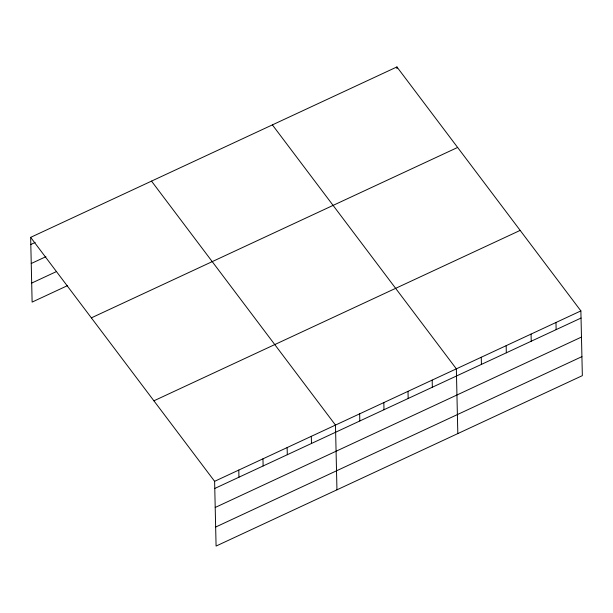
<?xml version="1.0" encoding="UTF-8"?>
<svg xmlns="http://www.w3.org/2000/svg" width="613" height="613" viewBox="0 0 613 613"><rect width="100%" height="100%" fill="white"/><g stroke="black" fill="none" stroke-linecap="round" stroke-linejoin="round"><path stroke-width="0.92" d="M30.65 237.354L396.918 66.94L580.879 310.906L582.35 375.646L216.083 546.06L214.611 481.32L30.65 237.354L32.121 302.094L67.514 285.627M30.811 244.495L35.133 242.487M31.24 263.506L45.921 256.678M31.684 283.091L55.86 271.843M91.36 317.863L457.627 147.449M153.909 400.81L520.176 230.396M214.611 481.32L580.879 310.906M214.772 488.461L581.04 318.047M215.209 507.472L581.476 337.058M215.653 527.05L581.921 356.636M272.387 124.883L456.348 368.85L457.819 433.59M151.518 181.119L335.48 425.085L336.951 489.825M555.976 322.492L556.137 329.633M531.065 334.085L531.233 341.226M506.162 345.671L506.323 352.812M481.259 357.256L481.42 364.398M432.173 380.091L432.341 387.24M408.005 391.339L408.166 398.481M396.918 66.94L396.956 68.725M383.83 402.588L383.991 409.729M359.655 413.836L359.816 420.978M311.304 436.333L311.473 443.475M287.137 447.574L287.298 454.723M262.962 458.823L263.123 465.972M238.786 470.071L238.947 477.213"/></g></svg>
